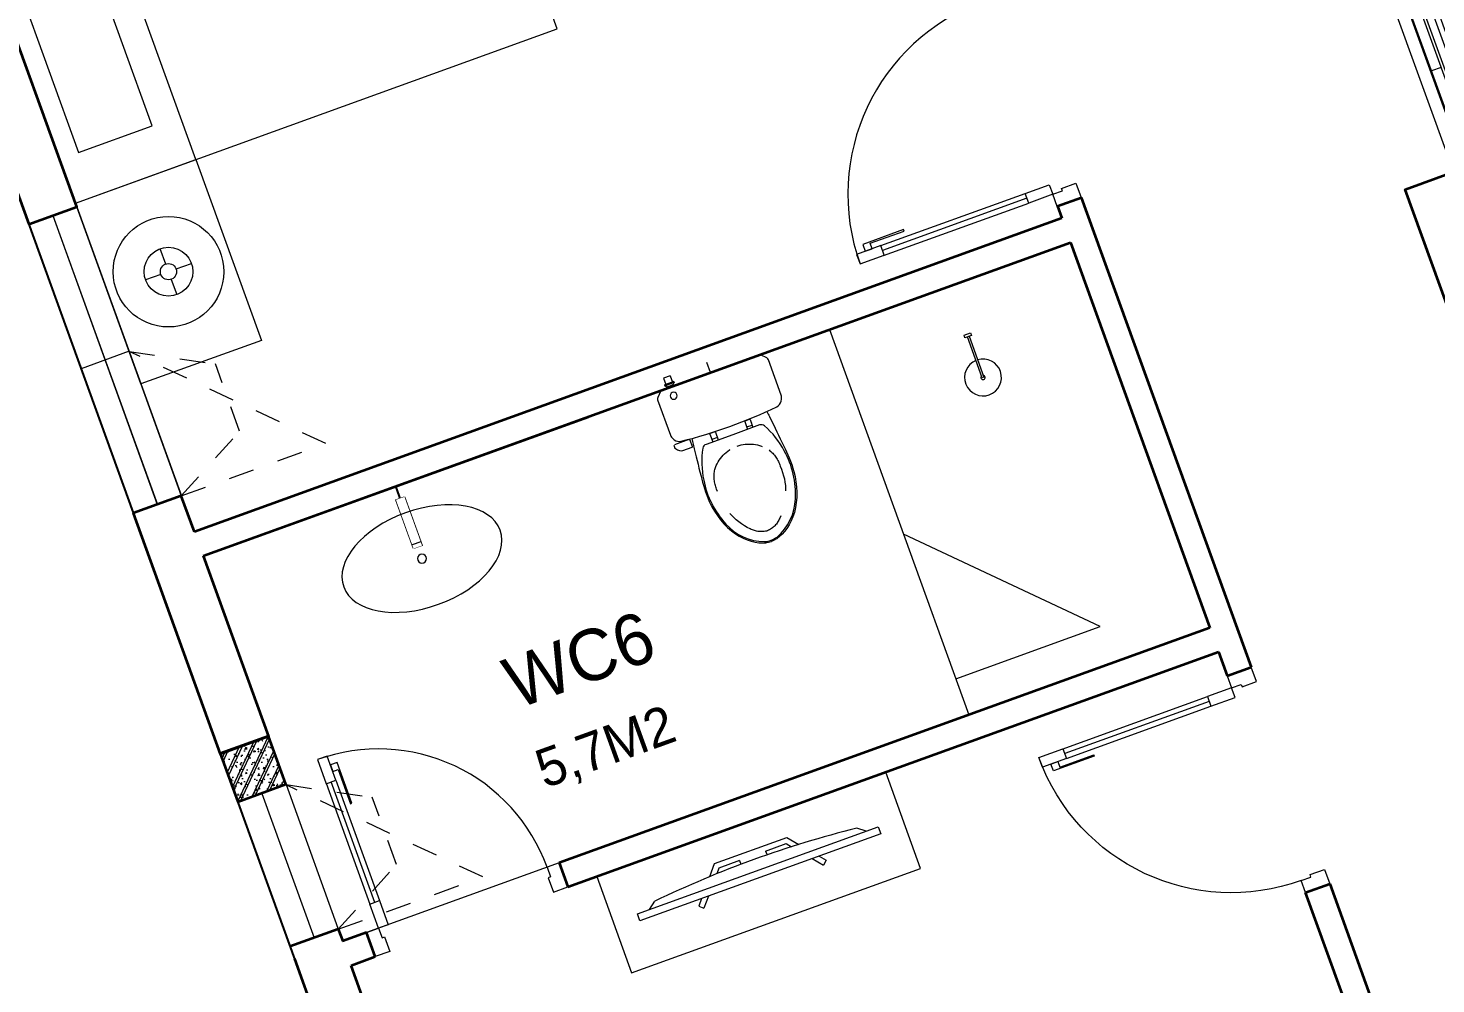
# Model space of a CAD drawing. Header units: metres. Extents: x 568332 to 569219, y 2065964 to 2066430.
# Drawn here: x 568647.88 to 568653.38, y 2066211.84 to 2066215.57 of the extents above; entities that cross this region are included whole.
import ezdxf

# ---------------------------------------------------------------- set-up
doc = ezdxf.new("R2010")
doc.units = ezdxf.units.M
for name, pattern in [('$AUDIT_BAD_LTYPE2', [0]), ('DASHDOT2', [0.5, 0.25, -0.125, 0, -0.125]), ('HIDDEN2', [0.1875, 0.125, -0.0625]), ('xref-thap C (mb tang 32-2)$0$HIDDEN', [0.375, 0.25, -0.125])]:
    doc.linetypes.add(name, pattern=pattern)
doc.layers.get('0').update_dxf_attribs({"linetype": 'CONTINUOUS'})
doc.layers.get('DEFPOINTS').update_dxf_attribs({"linetype": 'CONTINUOUS'})
for name, color, linetype, lineweight in [('-CONCRETE', 1, 'CONTINUOUS', 35), ('-DIM', 9, 'CONTINUOUS', 13), ('-DOOR', 137, 'CONTINUOUS', 9), ('-FURNITURE', 46, 'CONTINUOUS', 9), ('-HATCH', 8, 'CONTINUOUS', 5), ('-LINE1', 7, 'CONTINUOUS', 18), ('-LINE2', 252, 'CONTINUOUS', 9), ('-STEEL1', 1, 'CONTINUOUS', 35), ('-TEXT', 7, 'CONTINUOUS', 15), ('-WALL', 4, 'CONTINUOUS', 35), ('TEXT25', 2, 'CONTINUOUS', 13)]:
    doc.layers.add(name, color=color, linetype=linetype, lineweight=lineweight)
doc.layers.add('1-NETMANH', color=8, linetype='CONTINUOUS')
doc.styles.add('SVN_AVO_thuong', font='')
doc.styles.add('T1', font='', dxfattribs={"height": 200})
doc.styles.add('vnavanth', font='', dxfattribs={"width": 0.8})
doc.styles.get('SVN_AVO_thuong').set_extended_font_data('SVN-Avo')
doc.styles.get('T1').set_extended_font_data('VNgeometric Light')
doc.styles.get('vnavanth').set_extended_font_data('.VnAvantH')

# ---------------------------------------------------------------- blocks, each defined once
blk = doc.blocks.new('A$C38b1dc06')
at = {"layer": '-LINE1'}
for p, q in [((1749.854677429888, 4156.179725173817), (0.3015751927741803, 4156.179725173817)), ((1000.281453303236, 3156.179725173817), (0.3015751927741803, 4156.179725173817)), ((0.3015751927741803, 4156.179725173817), (0.3015751919010654, -343.8202748260228)), ((1000.281453303236, 4156.179725173824), (1000.281453303236, 3156.179725173824)), ((1250.139194678806, 3156.179725173824), (1250.139194678806, 4156.179725173824)), ((1250.139194678806, 4156.179725173824), (1250.139194678806, 3156.179725173824)), ((1499.996936054376, 3156.179725173824), (1499.996936054376, 4156.179725173824)), ((1499.996936054376, 4156.179725173824), (1499.996936054318, 3156.179725173832)), ((1749.854677429888, 3156.179725173824), (1749.854677429888, 4156.179725173824)), ((1749.854677429888, 4156.179725173817), (1749.85467742983, 3106.179725173817)), ((1000.281453302305, 656.1797251739335), (1000.281453303236, 3156.179725173817)), ((1000.281453303236, 3156.179725173817), (1749.85467742983, 3156.179725173817)), ((1050.281453303003, 706.1797251739772), (1050.281453303236, 3106.179725173817)), ((1050.281453303236, 3106.179725173817), (1699.854677429801, 3106.179725173817)), ((1233.300401159795, 2905.148311595723), (1699.854677429801, 3106.179725173817)), ((1699.854677428928, 706.1797251739772), (1699.854677429801, 3106.179725173817)), ((1749.854677429597, 706.179725173999), (1749.85467742983, 3106.179725173839)), ((1050.281453303003, 706.1797251739772), (1233.300401159795, 2905.148311595723)), ((1050.281453303003, 706.1797251739772), (1699.854677428928, 706.1797251739772)), ((1749.854677429888, -343.8202748260228), (1749.85467742983, 706.1797251739772)), ((1000.281453303236, 656.1797251739772), (1749.85467742983, 656.1797251739772)), ((1000.281453303236, -343.8202748260228), (1000.281453303236, 656.1797251739772)), ((1250.139194678806, 656.1797251739772), (1250.139194678806, -343.8202748260228)), ((1250.139194678806, -343.8202748260228), (1250.139194678806, 656.1797251739772)), ((1499.996936054376, 656.1797251739772), (1499.996936054376, -343.8202748260228)), ((1499.996936054376, -343.8202748260228), (1499.996936054318, 656.1797251739699)), ((1749.854677429888, 656.1797251739772), (1749.854677429888, -343.8202748260228)), ((1749.854677429888, -343.8202748260228), (0.3015751919010654, -343.8202748260228))]:
    blk.add_line(p, q, dxfattribs=at)
at = {"layer": '-LINE1', "lineweight": 18}
for p, q in [((1000.281453303236, 3156.179725173817), (0.2521035463432781, 3156.179725173817)), ((1000.281453303003, 2906.17972517389), (0.2521035461104475, 2906.17972517389)), ((1000.281453303469, 2656.17972517389), (0.2521035465761088, 2656.17972517389)), ((1000.281453303469, 2406.17972517389), (0.2521035465761088, 2406.17972517389)), ((1000.281453303469, 2156.179725173904), (0.2521035465761088, 2156.179725173904)), ((1000.281453303469, 1906.179725173904), (0.2521035465761088, 1906.179725173904)), ((1000.281453303469, 1656.179725173904), (0.2521035465761088, 1656.179725173904)), ((1000.28145330277, 1406.179725173904), (0.2521035458776169, 1406.179725173904)), ((1000.281453303236, 1156.179725173904), (0.2521035463432781, 1156.179725173904)), ((1000.28145330277, 906.1797251739044), (0.2521035458776169, 906.1797251739044)), ((1000.281453303236, 656.1797251739772), (0.2521035463432781, 656.1797251739772)), ((1000.281453303236, 656.1797251739772), (0.3015751859056763, -343.82027482595))]:
    blk.add_line(p, q, dxfattribs=at)
at = {"layer": '1-NETMANH', "linetype": 'DASHDOT2'}
blk.add_lwpolyline([(1327.325072003063, 3656.419923450812), (492.458725621982, 3656.419923450812), (508.0748312271317, 155.2632639587246), (508.0748312271317, 155.2632639587246), (1749.854677429888, 156.1797251739772), (1499.996936054376, -343.8202748260228)], dxfattribs=at)
at = {"layer": '-TEXT', "color": 2, "style": 'vnavanth'}
for s, p in [('2', (1346.818775833643, 3603.914582017329)), ('1', (1596.676517209155, 3603.914582017329)), ('20', (1562.294563305157, 183.5576658285718)), ('21', (1783.476825895079, 183.5576658285718))]:
    blk.add_text(s, height=99.97959496000885, dxfattribs=at).set_placement(p)
blk = doc.blocks.new('X-5M-DH-2-CORE$0$A$C75E80C28')
at = {"layer": '-LINE2', "linetype": 'Continuous', "ltscale": 2}
for p, q in [((-510.0000099998433, -21.5000000000291), (-510.0000099998579, -50.60000000000582)), ((-506.8000099998899, -21.5000000000291), (-510.0000099998433, -21.5000000000291)), ((-506.8000099998899, -21.5000000000291), (-506.8000099999044, -50.60000000000582)), ((506.8000100001227, -21.5), (510.0000100000761, -21.5)), ((506.8000100001227, -21.5), (506.8000100001082, -50.59999999997672)), ((510.0000100000761, -21.5), (510.0000100000616, -50.59999999997672)), ((-510.0000099998579, -108.5000000000291), (-510.0000099998433, -79.39999999999418)), ((-506.8000099999044, -108.5000000000291), (-506.8000099998899, -79.39999999999418)), ((-456.2000100000296, -56.79999999998836), (-500.6000099999364, -56.80000000001746)), ((-456.2000100000441, -60), (-500.600009999951, -60.0000000000291)), ((-456.2000100000296, -70), (-500.6000099999364, -70.0000000000291)), ((-456.2000100000296, -73.19999999995343), (-500.6000099999364, -73.19999999998254)), ((-453.2000100000441, -63), (-453.2000100000296, -67)), ((-450.0000099998579, -63), (-450.0000099998433, -67)), ((450.0000100000616, -63), (450.0000100000761, -67)), ((453.200010000015, -63), (453.2000100000296, -67)), ((456.2000100000296, -56.79999999998836), (500.6000100000529, -56.79999999998836)), ((456.200010000015, -60), (500.6000100000383, -60)), ((456.2000100000296, -70), (500.6000100000529, -70)), ((456.2000100000296, -73.19999999995343), (500.6000100000529, -73.19999999995343)), ((506.8000100001227, -108.5), (506.8000100001227, -79.39999999996508)), ((510.0000100000761, -108.5), (510.0000100000761, -79.39999999996508)), ((-731.0000002632733, -148.9999999649008), (730.9999997367267, -148.9999999649299)), ((-731.0000002698944, -1304.999999934109), (-731.0000002632733, -148.9999999649008)), ((-556.8000102631631, -112.4999999912397), (-560.0000102631166, -112.4999999912397)), ((456.800009736864, -112.4999999912397), (460.0000097368174, -112.4999999912397)), ((730.9999997301056, -1304.999999934109), (730.9999997367267, -148.9999999649299)), ((-700.0000002632733, -178.9999999649008), (699.9999997367267, -178.9999999649299)), ((-700.0000002699089, -1224.999999934109), (-700.0000002632733, -178.9999999649008)), ((699.9999997300911, -1224.999999934109), (699.9999997367267, -178.9999999649299)), ((-700.0000002699089, -1224.999999934109), (-400.0000002699089, -1224.999999934138)), ((-400.0000002698944, -1304.999999934138), (-400.0000002699089, -1224.999999934138)), ((699.9999997300911, -1224.999999934109), (399.9999997300911, -1224.999999934109)), ((399.9999997301056, -1304.999999934109), (399.9999997300911, -1224.999999934109)), ((839.9999997301056, -1304.999999934109), (-840.0000002698944, -1304.999999934109)), ((-840.0000002698944, -1364.999999934109), (-840.0000002698944, -1304.999999934109)), ((424.9999997301056, -1308.999999934109), (-425.0000002698944, -1308.999999934109)), ((-425.0000002699089, -1342.999999934109), (-425.0000002698944, -1308.999999934109)), ((-2.6989437174052e-07, -1308.999999934109), (-2.699089236557484e-07, -1342.999999934109)), ((424.9999997300911, -1342.999999934109), (424.9999997301056, -1308.999999934109)), ((839.9999997301056, -1364.999999934109), (839.9999997301056, -1304.999999934109)), ((839.9999997301056, -1364.999999934109), (-840.0000002698944, -1364.999999934109)), ((424.9999997300911, -1342.999999934109), (-425.0000002699089, -1342.999999934109)), ((839.9999997301056, -1394.999999934109), (-840.0000002698944, -1394.999999934109)), ((-840.0000002698944, -1394.999999934109), (-840.0000002698944, -1454.999999934109)), ((429.9999997300911, -1405.999999934138), (-430.0000002699089, -1405.999999934109)), ((-430.0000002699089, -1405.999999934109), (-430.0000002698944, -1445.999999934109)), ((-2.699089236557484e-07, -1405.999999934109), (-2.6989437174052e-07, -1445.999999934109)), ((429.9999997300911, -1405.999999934138), (429.9999997301056, -1445.999999934138)), ((839.9999997301056, -1394.999999934109), (839.9999997301056, -1454.999999934109)), ((-840.0000002698944, -1454.999999934109), (-435.0000002698944, -1454.999999934109)), ((-435.0000002698944, -1449.999999934109), (-435.0000002699089, -1459.999999934109)), ((-435.0000002698944, -1449.999999934109), (-400.0000002698944, -1449.999999934138)), ((-435.0000002699089, -1459.999999934109), (-425.0000002699089, -1459.999999934109)), ((-433.4000002698012, -1451.599999934086), (-433.4000002698012, -1458.399999934074)), ((-433.4000002698012, -1451.599999934086), (-401.6000002697547, -1451.599999934086)), ((-433.4000002698012, -1458.399999934074), (-425.0000002698944, -1458.399999934074)), ((429.9999997301056, -1445.999999934138), (-430.0000002698944, -1445.999999934109)), ((-425.0000002698944, -1458.399999934074), (-425.0000002699089, -1459.999999934109)), ((-401.6000002697547, -1451.599999934086), (-401.6000002697256, -1498.399999934074)), ((399.9999997301056, -1449.999999934109), (-400.0000002698944, -1449.999999934138)), ((-400.0000002698944, -1449.999999934138), (-400.0000002698653, -1499.999999934138)), ((399.9999997301056, -1449.999999934109), (399.9999997301347, -1499.999999934109)), ((434.9999997301056, -1449.999999934109), (399.9999997301056, -1449.999999934109)), ((401.5999997301988, -1451.599999934086), (401.5999997302279, -1498.399999934074)), ((433.3999997302453, -1451.599999934086), (401.5999997301988, -1451.599999934086)), ((433.3999997302453, -1458.399999934074), (424.9999997301056, -1458.399999934074)), ((424.9999997301056, -1458.399999934074), (424.9999997301056, -1459.999999934109)), ((434.9999997301056, -1459.999999934109), (424.9999997301056, -1459.999999934109)), ((433.3999997302453, -1451.599999934086), (433.3999997302453, -1458.399999934074)), ((434.9999997301056, -1449.999999934109), (434.9999997301056, -1459.999999934109)), ((839.9999997301056, -1454.999999934109), (434.9999997301056, -1454.999999934109)), ((-435.0000002698653, -1489.999999934109), (-435.0000002698653, -1499.999999934109)), ((-435.0000002698653, -1489.999999934109), (-425.0000002698653, -1489.999999934109)), ((-435.0000002698653, -1499.999999934109), (-400.0000002698653, -1499.999999934138)), ((-433.4000002697721, -1491.599999934086), (-433.4000002697721, -1498.399999934074)), ((-433.4000002697721, -1491.599999934086), (-425.0000002698653, -1491.599999934086)), ((-433.4000002697721, -1498.399999934074), (-401.6000002697256, -1498.399999934074)), ((-425.0000002698653, -1489.999999934109), (-425.0000002698653, -1491.599999934086)), ((434.9999997301347, -1499.999999934109), (399.9999997301347, -1499.999999934109)), ((433.3999997302744, -1498.399999934074), (401.5999997302279, -1498.399999934074)), ((424.9999997301347, -1489.999999934109), (424.9999997301347, -1491.599999934086)), ((434.9999997301347, -1489.999999934109), (424.9999997301347, -1489.999999934109)), ((433.3999997302744, -1491.599999934086), (424.9999997301347, -1491.599999934086)), ((433.3999997302744, -1491.599999934086), (433.3999997302744, -1498.399999934074)), ((434.9999997301347, -1489.999999934109), (434.9999997301347, -1499.999999934109))]:
    blk.add_line(p, q, dxfattribs=at)
for points in [[(-450.0000000000146, 0), (-450, -130), (450, -130), (449.9999999999854, 0)], [(-200, -29), (200.0000000001164, -29), (200.0000000001164, -101), (-200, -101)], [(-36.0000002632587, -583.9999999649008), (35.9999997367413, -583.9999999649008), (35.99999973675585, -983.9999999649008), (-36.00000026324415, -983.9999999649008)]]:
    blk.add_lwpolyline(points, close=True, dxfattribs=at)
for points in [[(-780.0000002632587, -788.9999999649008), (-751.0000002632587, -788.9999999649299, 0.414213562373095), (-750.0000002632733, -787.9999999649008), (-750.0000002632587, -783.9999999649008), (-750.0000002632587, -779.9999999649008, 0.414213562373095), (-751.0000002632733, -778.9999999649299), (-780.0000002632733, -778.9999999649881, -0.2569775838576673), (-784.1207396915852, -781.9399999648449), (-797.9000002631656, -781.939999964874, -0.414213562373095), (-800.9000002631656, -778.939999964874), (-804.0000002632587, -749.4999999649008, 0.414213562373095), (-807.0000002632587, -746.4999999649008), (-812.0000002632587, -746.4999999649008), (-812.0000002632587, -783.9999999649008), (-812.0000002632587, -821.4999999649008), (-807.0000002632587, -821.4999999649008, 0.414213562373095), (-804.0000002632587, -818.4999999649008), (-800.9000002631656, -789.0599999648693, -0.414213562373095), (-797.9000002631656, -786.0599999648693), (-784.1207396915852, -786.0599999648402, -0.2569775838576673), (-780.0000002632587, -788.9999999647553)], [(779.9999997367413, -788.9999999649299), (750.9999997367413, -788.9999999649008, -0.414213562373095), (749.9999997367267, -787.9999999649299), (749.9999997367413, -783.9999999649299), (749.9999997367413, -779.9999999649299, -0.414213562373095), (750.9999997367267, -778.9999999649008), (779.9999997368432, -778.9999999650172, 0.2569775838576673), (784.1207391653006, -781.939999964874), (797.899999736881, -781.9399999648449, 0.414213562373095), (800.899999736881, -778.9399999648449), (803.9999997367413, -749.4999999649008, -0.414213562373095), (806.9999997367413, -746.4999999649008), (811.9999997367413, -746.4999999649008), (811.9999997367413, -783.9999999649008), (811.9999997367413, -821.4999999649008), (806.9999997367413, -821.4999999649008, -0.414213562373095), (803.9999997367413, -818.4999999649008), (800.899999736881, -789.0599999648402, 0.414213562373095), (797.899999736881, -786.0599999648402), (784.1207391653006, -786.0599999648693, 0.2569775838576672), (779.9999997368577, -788.9999999647844)]]:
    blk.add_lwpolyline(points, format="xyb", dxfattribs=at)
for centre, radius, start, end in [((-500.600009999951, -50.60000000000582), 9.400000000001475, 180, 270), ((-500.600009999951, -50.60000000000582), 6.200000000004374, 180, 270), ((500.6000100000383, -50.59999999997672), 6.200000000004374, 270, 0), ((500.6000100000383, -50.59999999997672), 9.400000000001475, 270, 0), ((-500.6000099999364, -79.39999999999418), 9.399999999997844, 90, 180), ((-500.6000099999364, -79.39999999999418), 6.19999999999734, 90, 180), ((-456.2000100000441, -63), 6.19999999999713, 0, 90), ((-456.2000100000441, -63), 3.000000000000045, 0, 90), ((-456.2000100000296, -67), 6.20000000000076, 270, 0), ((-456.2000100000296, -67), 2.999999999999834, 270, 0), ((456.200010000015, -63), 6.19999999999713, 90, 180), ((456.2000100000296, -67), 6.20000000000076, 180, 270), ((456.200010000015, -63), 3.000000000000045, 90, 180), ((456.2000100000296, -67), 2.999999999999834, 180, 270), ((500.6000100000529, -79.39999999996508), 9.399999999997844, 0, 90), ((500.6000100000529, -79.39999999996508), 6.19999999999734, 0, 90)]:
    blk.add_arc(centre, radius, start, end, dxfattribs=at)
blk = doc.blocks.new('A$C5C575821')
at = {"layer": '-CONCRETE'}
h = blk.add_hatch(color=256, dxfattribs=at)
h.dxf.hatch_style = 1
h.paths.add_polyline_path([(-0.00237559899687767, 200.0000000000146), (-0.00237559899687767, 1.455191522836685e-11), (199.9976244010031, 1.455191522836685e-11), (199.9976244010031, 200.0000000000146)])
blk.add_lwpolyline([(-0.00237559899687767, 1.455191522836685e-11), (199.9976244010031, 1.455191522836685e-11), (199.9976244010031, 200.0000000000146), (-0.00237559899687767, 200.0000000000146)], close=True, dxfattribs=at)
blk = doc.blocks.new('A$C3F71457E')
at = {"layer": '-CONCRETE'}
blk.add_lwpolyline([(-8.760252967476845e-09, -100.0000002632005), (0, 400), (-1500, 400.0000000000582), (-1500.00000001755, -1399.999999999942), (-1.754960976541042e-08, -1400), (-7.895869202911854e-08, -900.0000002632005), (199.9999999912397, -900.0000002982852), (199.9999999824504, -1600), (-1700.00000001755, -1600), (-1700, 600), (200, 600), (199.9999999912397, -100.0000002982852), (6.140908226370811e-08, -100.0000002632005)], dxfattribs=at)
at = {"layer": '-LINE1'}
blk.add_line((-7.895869202911854e-08, -900.0000002632005), (-8.760252967476845e-09, -100.0000002632005), dxfattribs=at)
at = {"layer": '-WALL'}
for p in [(-1699.997624401003, 399.9999999999854), (0.00237559899687767, 399.9999999999854), (-1699.997624401081, -1599.999999999959), (0.002375601565972829, -1600.000000021305)]:
    blk.add_blockref('A$C5C575821', p, dxfattribs=at)
at = {"color": 2, "rotation": 90}
blk.add_blockref('X-5M-DH-2-CORE$0$A$C75E80C28', (-1500.00000000876, -499.9999999999418), dxfattribs=at)
blk = doc.blocks.new('1800X2000')
at = {"layer": '-FURNITURE'}
blk.add_line((325497.3064970744, 17765.29446492715), (325497.3064973904, 19565.2944651944), dxfattribs=at)
for points in [[(323997.3057774993, 19565.2944651944), (325997.3064971831, 19565.2944651944), (325997.3064971831, 17765.29446484288), (323997.3057774993, 17765.29446484288)], [(325612.9490047574, 19390.79434491032), (325919.0064973457, 19390.79434491032), (325919.0064973457, 18691.29434485664), (325612.9490047574, 18691.29434485664)], [(325612.9490046239, 18629.79434491026), (325919.0064972151, 18629.79434491026), (325919.0064972151, 17946.79434485664), (325612.9490046239, 17946.79434485664)]]:
    blk.add_lwpolyline(points, close=True, dxfattribs=at)
blk = doc.blocks.new('XR.MB.LM123$0$tvi 1')
blk.add_lwpolyline([(28.54445810673496, -2.291926648467779e-10), (28.54445810673496, -999.9999999999964), (-7.275957614183426e-12, -1000), (0, 0)], close=True)
for points in [[(28.54445810680045, -50.31958968611434), (52.37372755713295, -80.86315460130209)], [(-24.09820395050338, -235.5599978379832), (-39.09879504836863, -251.7939635238108)], [(0, -284.7849796677438), (-39.09879504836863, -251.7939635238108)], [(0, -255.9952397129928), (-24.09820395050338, -235.5599978379832)], [(69.66229681991535, -315.0836646851385), (111.1934016081432, -350.2927865858655), (111.193401608034, -649.712917566063), (69.68611289083492, -684.9110379843005)], [(89.09002233762294, -445.7449799550195), (89.09002233762294, -359.9578938602899), (70.91298945683957, -344.6203678706661)], [(89.09002233762294, -445.7449799550195), (73.49991829216015, -445.7449799550232)], [(89.09002233768115, -554.2550200447404), (89.09002233773936, -640.0421061392371), (70.91298945678864, -655.3796321293303)], [(89.09002233768115, -554.2550200447404), (73.49991829216015, -554.2550200447404)], [(0, -715.2150203320198), (-39.09879504836863, -748.2060364759491)], [(-24.09820395050338, -764.4400021620095), (-39.09879504836863, -748.2060364759491)], [(0, -744.004760287), (-24.09820395050338, -764.4400021620095)], [(28.54445810674224, -949.680410313882), (52.37372755713295, -919.1368453984578)]]:
    blk.add_lwpolyline(points)
blk.add_arc((-4025.16618952866, -499.9999999999964), 4099.025185406737, 354.1310878512652, 5.868912148527433)
blk = doc.blocks.new('*U149')
at = {"linetype": '$AUDIT_BAD_LTYPE2'}
for p, q in [((70, 100), (70, 699.9999999999982)), ((90, 699.9999999999982), (90, 100))]:
    blk.add_line(p, q, dxfattribs=at)
for points in [[(50, 699.9999999999982), (90, 699.9999999999982), (90, 799.9999999999982), (50, 799.9999999999982), (50, 699.9999999999982)], [(50, 702.9059272893337), (50, 100)], [(50, 100), (90, 100), (90, 0), (50, 0), (50, 100)]]:
    blk.add_lwpolyline(points)
for points in [[(118.2698876160139, 594.5156181119073), (118.2698876160139, 764.1349438079906), (90, 764.1349438079906), (90, 735.8650561920058), (112.6159100928053, 735.8650561920058), (112.6159100928053, 594.5156181119073)], [(0, 0), (50, 0), (50, -40), (60, -40), (60, -99.99999999999272), (0, -99.99999999999272)], [(899.9999999999982, 1.3252863207713e-28), (849.9999999999982, 1.3252863207713e-28), (849.9999999999982, -40.00000000000001), (839.9999999999982, -40.00000000000001), (839.9999999999982, -99.99999999999272), (899.9999999999982, -99.99999999999272)]]:
    blk.add_lwpolyline(points, close=True)
at = {"linetype": '$AUDIT_BAD_LTYPE2', "ltscale": 0.3}
blk.add_arc((50, 0), 799.9999999999982, 0, 90, dxfattribs=at)
blk = doc.blocks.new('*U18')
at = {"linetype": '$AUDIT_BAD_LTYPE2'}
for p, q in [((70, 100), (69.99999999999999, 599.9999999999982)), ((89.99999999999999, 599.9999999999982), (90, 100))]:
    blk.add_line(p, q, dxfattribs=at)
for points in [[(49.99999999999999, 599.9999999999982), (89.99999999999999, 599.9999999999982), (89.99999999999999, 699.9999999999982), (49.99999999999999, 699.9999999999982), (49.99999999999999, 599.9999999999982)], [(49.99999999999999, 602.9059272893337), (50, 100)], [(50, 100), (90, 100), (90, 0), (50, 0), (50, 100)]]:
    blk.add_lwpolyline(points)
for points in [[(118.2698876160139, 494.5156181119073), (118.2698876160139, 664.1349438079906), (89.99999999999999, 664.1349438079906), (89.99999999999999, 635.8650561920058), (112.6159100928053, 635.8650561920058), (112.6159100928053, 494.5156181119073)], [(0, 0), (50, 0), (50, -40), (60, -40), (60, -100.0001724930698), (0, -100.0001724930698)], [(799.9999999999982, 7.105427357601134e-15), (749.9999999999982, 7.105427357601134e-15), (749.9999999999982, -40), (739.9999999999982, -40), (739.9999999999982, -100.0001724930698), (799.9999999999982, -100.0001724930698)]]:
    blk.add_lwpolyline(points, close=True)
at = {"linetype": '$AUDIT_BAD_LTYPE2', "ltscale": 0.3}
blk.add_arc((50, 0), 699.9999999999982, 0, 90, dxfattribs=at)
blk = doc.blocks.new('A$C18091ED7')
for p, q in [((9.957147995010018e-09, -42.13376978135784), (0, -3.786117304116488e-07)), ((146.1412317672475, -26.59467297248193), (179.181621938591, -26.59467296488583)), ((146.1412317672475, -26.59467297248193), (146.1412317680188, -30.17859706786112)), ((146.1412317680188, -30.17859706786112), (165.7503655985456, -30.17859706340823)), ((153.0594147269658, -36.79204952501459), (146.1412317680188, -30.17859706786112)), ((152.3191092506386, -2.717133611440659e-07), (152.3191092568413, -26.59467297093943)), ((152.3191092506386, -2.717133611440659e-07), (179.1816219322718, -2.654269337654114e-07)), ((153.0594147269658, -36.79204952501459), (165.7503656001572, -36.79204952192958)), ((153.0594147275151, -39.73033438943094), (153.0594147269658, -36.79204952501459)), ((153.0594147275151, -39.73033438943094), (178.4413164740145, -39.73033438349376)), ((153.0594147275151, -39.73033438943094), (178.4413164740145, -39.73033438349376)), ((153.0594147275151, -39.73033438943094), (153.0594147281554, -42.13376974494895)), ((185.3594994290725, -30.17859705851879), (165.7503655985456, -30.17859706340823)), ((178.4413164733487, -36.79204951884458), (165.7503656001572, -36.79204952192958)), ((185.3594994290725, -30.17859705851879), (178.4413164733487, -36.79204951884458)), ((178.4413164733487, -36.79204951884458), (178.4413164740145, -39.73033438349376)), ((178.4413164740145, -39.73033438349376), (178.4413164746547, -42.1337697392446)), ((179.1816219322718, -2.654269337654114e-07), (179.181621938591, -26.59467296488583)), ((179.181621938591, -26.59467296488583), (185.3594994283012, -26.59467296337243)), ((185.3594994283012, -26.59467296337243), (185.3594994290725, -30.17859705851879)), ((-83.25994817525861, -267.3592828898691), (-83.259948167517, -299.9634285944048)), ((-62.88950393904452, -265.3807882612164), (-81.28145355204106, -265.3807882657275)), ((-60.91100931491019, -267.3592828844266), (-60.91100930728498, -299.9634285889624)), ((60.9110093945892, -267.3592828557594), (60.9110094022144, -299.9634285600623)), ((62.88950401780676, -265.3807882316178), (81.2814536308033, -265.3807882273395)), ((83.25994825493763, -267.3592828505498), (83.25994826256283, -299.9634285550856)), ((165.3959958605519, -261.9873972070927), (165.3959958671003, -289.7349902229907)), ((167.8691141396885, -259.5142789271486), (228.0810223811895, -259.5142789128586)), ((230.5541406641933, -274.3229751045001), (230.5541406613593, -261.9873971916386)), ((-83.25994817257379, -278.4883151478134), (-83.25994817046012, -287.6388527823146)), ((-60.91100930959874, -290.0299398849311), (-83.25994816994717, -290.0299398901407)), ((60.91100939990065, -290.029939856031), (83.25994826024908, -290.0299398510542)), ((83.25994825750604, -278.488315108727), (83.2599482596197, -287.6388527429954)), ((167.8691141472664, -292.2081085020036), (206.7175896017579, -292.2081084926904))]:
    blk.add_line(p, q)
for points in [[(230.0000000517721, -218.5046414944518, -0.1374073801801567), (225.4781190853137, -234.6482587013161), (221.7949787454636, -240.7070387715066, -0.2360805181595358), (198.2560902649639, -255.4947853636986, -0.0519608230665726), (-198.2560901437319, -255.4947854572965, -0.236080518165078), (-221.7949786317113, -240.7070388760185), (-225.4781189743626, -234.6482588077488, -0.1374073801809237), (-229.9999999484608, -218.5046416030382), (-229.9999999831671, -71.98694829508895, -0.1989123673786679), (-226.3782021181105, -63.2431547633314), (-208.8906150607545, -45.75556769772083, -0.1989123673792025), (-200.1468215308087, -42.13376982865157), (9.971699910238385e-09, -42.13376978135784), (200.1468215506357, -42.13376973403501, -0.1989123673792025), (208.8906150822841, -45.75556759897154), (226.3782021480001, -63.24315465634572, -0.1989123673791691), (230.0000000170658, -71.98694818626973)], [(144.14367173758, -618.9627606730501, -0.2124047892419209), (26.30999211127346, -734.491494372196, -0.0276853236339062), (-0.5628229983012716, -738.609219571983, -0.0222792448073508), (-26.30999181118386, -734.4914943844487, -0.2124047892421136), (-144.1436714920528, -618.9627607410075, -0.1427957259999892), (-167.2376623962118, -428.0139674870588, -0.0930051380368448), (-127.9331820271946, -309.1271633332653, -0.2564387014614383), (-111.240849547703, -299.9634286007786), (4.746470949612558e-08, -299.9634285748762), (111.2408496426324, -299.9634285482753, -0.2564387014619951), (127.933182126606, -309.1271632729331, -0.0930051380368741), (167.2376625517572, -428.0139674081001, -0.1427957260000456)]]:
    blk.add_lwpolyline(points, format="xyb", close=True)
at = {"linetype": 'xref-thap C (mb tang 32-2)$0$HIDDEN', "ltscale": 100}
blk.add_lwpolyline([(61.00044987679576, -669.0176259216969, -0.1990312026443698), (1.417429302819073e-07, -698.769823720475, -0.1990312026443799), (-61.00044960746891, -669.0176259504806, -0.2189240232571595), (-131.9321382956405, -478.313622940972, -0.1537914605682739), (-112.4681372026971, -403.989815428853, -0.2367011859554165), (5.876427167095244e-08, -347.5870280214876, -0.2367011859554843), (112.4681373467611, -403.9898153757968, -0.1537914605681893), (131.9321384748619, -478.313622878748, -0.2189240232571754)], format="xyb", close=True, dxfattribs=at)
blk.add_circle((165.7503656100234, -78.39166221523192), 13.90362011701458)
for centre, radius, start, end in [((-81.28145355158267, -267.3592828894034), 1.978494623656905, 90.00000001354867, 180.0000000133402), ((-62.88950393858613, -267.3592828848923), 1.978494623656905, 1.334021322268115e-08, 90.00000001354867), ((62.88950401826514, -267.3592828552937), 1.978494623656905, 90.00000001354867, 180.0000000133402), ((81.28145363126168, -267.3592828510155), 1.978494623656905, 1.334021322268115e-08, 90.00000001354867), ((167.8691141402633, -261.9873972065106), 2.473118279571131, 90.00000001354867, 180.0000000133402), ((228.0810223845983, -274.3229751050822), 2.473118279571131, 320.3122930343796, 1.334021322268115e-08), ((167.8691141466952, -289.7349902224087), 2.473118279571131, 180.0000000133402, 270.0000000135486), ((206.717589598069, -276.6690117186226), 15.53909677420133, 270.0000000135486, 306.4658507565522), ((168.3527972659103, -224.7572911087773), 80.08895368617857, 306.4658507565522, 320.3122930343796)]:
    blk.add_arc(centre, radius, start, end)
for points, knots in [([(-155.6468228230951, -259.4535552573798), (-156.6353001506941, -267.2522313103836), (-164.2940232875517, -328.394745314552), (-169.1545302536251, -385.0939582949213), (-183.68571763406, -527.7705276800843), (-135.602968026873, -679.1126648240606), (-50.29344375100118, -735.2493608418445), (-19.70048385594782, -741.0901266933652), (1.531116140540689e-07, -743.6724421556864)], [130.6139379315478, 130.6139379315478, 130.6139379315478, 130.6139379315478, 152.8521090939923, 311.1293507817257, 417.703951170228, 561.3833927516608, 697.6926317810714, 710.812262267882, 710.812262267882, 710.812262267882, 710.812262267882]), ([(155.6468228994709, -259.4535551877343), (156.6353002305841, -267.2522312389628), (164.2940233960289, -328.3947452375724), (169.1545303888706, -385.0939582149149), (183.6857178367027, -527.7705275934422), (135.6029683008201, -679.1126647599449), (50.29344405157826, -735.2493608178338), (19.70048415924612, -741.0901266841101), (1.530679583083838e-07, -743.6724421554536)], [130.613937934949, 130.613937934949, 130.613937934949, 130.613937934949, 152.8521090939923, 311.1293507817257, 417.703951170228, 561.3833927516608, 697.6926317810714, 710.812262267882, 710.812262267882, 710.812262267882, 710.812262267882])]:
    blk.add_open_spline(points, degree=3, knots=knots)
blk = doc.blocks.new('shower')
for points in [[(180919.3447017173, -32316.45425928477), (180912.3337561736, -32316.45425928477), (180912.3337561736, -32146.62790954509), (180919.3447017173, -32146.62790954509)], [(180929.3839969719, -32326.62790954066), (180902.2944609144, -32326.62790954066), (180902.2944609144, -32316.45425928477), (180929.3839969719, -32316.45425928477)]]:
    blk.add_lwpolyline(points, close=True)
for radius, start, end in [(72, 272.7906698559544, 267.2093301440456), (8.346062492523743, 294.8355446212717, 245.1644553787283)]:
    blk.add_arc((180915.8392289462, -32146.62790954416), radius, start, end)
blk = doc.blocks.new('Sink_Cicle')
blk.add_lwpolyline([(17.49999987077899, -50.00226151314564), (-17.49999987077899, -49.99773848685436), (-17.51615354442038, -252.2967581441626), (17.48384613892995, -252.3012811850058)], close=True)
blk.add_circle((0, -300), 17.5)
at = {"layer": 'DEFPOINTS'}
blk.add_line((0, -100), (0, 0), dxfattribs=at)
blk.add_wipeout([(17.499999870775355, -50.00226151314928), (-17.49999987078263, -49.99773848685436), (-17.516153544427652, -252.29675814416623), (17.48384613892631, -252.3012811850058)])
at = {"layer": '-FURNITURE', "linetype": 'Continuous'}
blk.add_ellipse((0, -300), major_axis=(-325, 0), ratio=0.5846153846153846, dxfattribs=at)
blk.add_line((-17.51421511289664, -237.2967582757119), (17.48578462866135, -237.3012813020032))
blk = doc.blocks.new('12PLMP12')
at = {"color": 0, "linetype": 'ByBlock'}
for p, q in [((0, 1.25), (0, 3.75)), ((-1.25, 0), (-3.75, 0)), ((1.25, 0), (3.75, 0)), ((0, -1.25), (0, -3.75))]:
    blk.add_line(p, q, dxfattribs=at)
for radius in [8.5, 3.75, 1.25]:
    blk.add_circle((0, 0), radius, dxfattribs=at)
blk = doc.blocks.new('18x35')
at = {"layer": '-HATCH'}
h = blk.add_hatch(dxfattribs=at)
h.set_pattern_fill('CHAU-01', color=256, scale=10, angle=-1.272221872585407e-14, pattern_type=2)
h.set_pattern_definition([(49.99999999999999, (0, 0), (71.72601826007535, -6.275213498259527), [7.5, -82.5]), (355, (0, 0), (-13.87513336129999, 75.21921337000119), [6, -66]), (100.4514, (5.977167999997619, -0.5229339999999638), (57.85093817140217, 68.94395420609534), [6.374019000000001, -70.1142112]), (46.18419999999998, (0, 20), (106.7241048625644, -16.55190143290183), [11.25, -123.75]), (96.63559999999998, (8.89367449999554, 18.62066930000003), (93.46627055487036, 97.41178709004416), [9.561028799999994, -105.1713]), (351.1842, (0, 20), (93.46619451336275, 97.41186009253245), [9, -99]), (20.99999999999998, (10, 15), (59.69070521184616, -40.2618890665339), [7.5, -82.5]), (326.0000000000001, (10, 15), (24.33153319215819, 72.5150045046853), [6, -66]), (71.45139999999999, (14.97422329999972, 11.64483940000002), (84.022262858149, 32.25304967099522), [6.374019000000001, -70.1142112]), (37.49999999999998, (0, 0), (1.215985531729074, 33.28938538313115), [0, -65.19999999999999, 0, -67, 0, -66.25]), (7.499999999999987, (0, 0), (26.30695374421487, 39.44117118823602), [0, -38.2, 0, -63.7, 0, -25.25]), (327.5, (-22.30000000000291, 0), (53.3822436172409, -2.255487173437988), [0, -25, 0, -78, 0, -103.5]), (317.5, (-32.30000000000291, 0), (58.31861693423862, 10.01049823323176), [0, -32.5, 0, -51.8, 0, -73.5]), (44.99999999999999, (0, 0), (-30.05203820042826, 30.05203820042828), []), (44.99999999999999, (0, 12.25), (-30.05203820042826, 30.05203820042828), [])])
h.paths.add_polyline_path([(96508.03118051568, 47993.04977023201), (96508.03118051568, 47793.04977023201), (96708.03118051568, 47793.04977023201), (96708.03118051568, 47993.04977023201)])
at = {"layer": '-STEEL1'}
blk.add_lwpolyline([(96508.03118051568, 47793.04977023201), (96708.03118051568, 47793.04977023201), (96708.03118051568, 47993.04977023201), (96508.03118051568, 47993.04977023201)], close=True, dxfattribs=at)
blk = doc.blocks.new('M3-T3')
at = {"layer": '-DOOR'}
for p, q in [((190686.5946903536, -21959.97352530621), (190686.3075920663, -23159.97799791824)), ((190686.3785615883, -21960.28049086608), (190686.6770844276, -23159.97799791821)), ((190786.3785615883, -21960.28049086608), (190786.6770844276, -23159.97799791821)), ((190786.8446307659, -21959.97352530621), (190786.8445047342, -23159.97799791824)), ((190886.37868762, -21959.97352530621), (190886.0915893328, -23159.97799791824)), ((190886.3785615883, -21960.28049086608), (190886.6770844276, -23159.97799791821)), ((190886.2351384764, -22559.97576161223), (190687.0868255711, -22559.97752560391)), ((190687.1489196321, -24359.76556333542), (190687.1489196321, -25009.86308500437)), ((190786.4443896006, -24359.76556333542), (190786.4612361527, -24959.86308559991)), ((190887.1489196321, -24359.76556333542), (190887.1489196321, -25009.86308500437))]:
    blk.add_line(p, q, dxfattribs=at)
at = {"layer": '-FURNITURE'}
blk.add_line((193487.0270721078, -23410.08586870566), (193486.7758954162, -25010.03603386537), dxfattribs=at)
for points in [[(190886.8206691541, -22695.41325159899), (190886.8206689042, -21944.41325190598), (191386.8206689042, -21944.41325181826), (191386.8206691541, -22695.41325151127)], [(191905.6614724945, -25509.91831606078), (193105.661472811, -25509.9183155526), (193105.6614727408, -25109.91772259628), (191905.6614724243, -25109.91772310446)]]:
    blk.add_lwpolyline(points, close=True, dxfattribs=at)
blk.add_lwpolyline([(193486.7947786021, -24860.08585683086), (194086.7947773795, -24860.12416032657), (193486.8330820981, -24260.0858580535)], dxfattribs=at)
at = {"layer": '-HATCH'}
blk.add_line((191786.2249268197, -25009.91772310447), (190986.2185444879, -25009.91772310447), dxfattribs=at)
at = {"layer": '-LINE2', "linetype": 'HIDDEN2', "ltscale": 10}
for p, q in [((191486.3785615883, -23159.97799791824), (190886.527823008, -22560.12924439216)), ((190886.527823008, -22560.12924439216), (191186.527823008, -22720.51798858617)), ((191186.3785615883, -22999.58925372424), (191186.527823008, -22720.51798858617)), ((190886.3785615883, -23159.97799791824), (191186.3785615883, -22999.58925372424)), ((190886.3785615883, -23159.97799791824), (191486.3785615883, -23159.97799791824)), ((191486.8523080209, -24960.02266165065), (190887.0015694405, -24360.17390812457)), ((190887.1489196321, -24359.76556333542), (191187.0015694405, -24520.56265231857)), ((191186.8523080209, -24799.63391745665), (191187.0015694405, -24520.56265231857)), ((190886.8523080209, -24960.02266165065), (191186.8523080209, -24799.63391745665)), ((190887.153397071, -24960.02266165065), (191486.8523080209, -24960.02266165065))]:
    blk.add_line(p, q, dxfattribs=at)
at = {"layer": '-WALL'}
for p, q in [((190686.6655338454, -23159.97799791824), (190686.6192667299, -24159.9721457976)), ((190886.3785615883, -23159.97799791824), (190686.6655338454, -23159.97799791824)), ((190886.4124465656, -23309.91027107149), (190886.3785615883, -23159.97799791824)), ((194486.9028033496, -23259.91073788292), (194586.9029974045, -23259.91073788289)), ((194487.5618522589, -23259.91050447721), (194487.5618522589, -23309.91027107149)), ((194586.3314389102, -23259.91073788292), (194587.2728923035, -25209.91772309573)), ((194487.5618522589, -23309.91027107149), (190886.4124465656, -23309.91027107149)), ((194487.4327078888, -23409.91027107149), (194487.2932436646, -25009.91772310447)), ((190886.4124465656, -24159.97962413659), (190686.588124385, -24159.97214463192)), ((190886.3324764004, -24959.86682382057), (190686.5899959051, -24959.85934737926)), ((190886.3324764004, -24959.86682382057), (190887.1515255509, -25010.02266278634)), ((190686.5995765711, -25009.85934777289), (190686.5590325947, -25760.0004587839)), ((190986.2249251895, -25009.91772310447), (190886.305708154, -25009.91772310447)), ((190886.305708154, -25009.91772310447), (190886.3266061023, -25009.91772271595)), ((190986.2185444879, -25109.86682378555), (190986.2185444879, -25009.86682378555)), ((194487.2932436646, -25009.91772310447), (191786.2249268197, -25009.91772310447)), ((191786.2249268197, -25009.91772310447), (191786.2249268197, -25109.91772310446)), ((190886.2736999399, -25760.00045881871), (190886.2920058154, -25109.86682378555)), ((190886.2920058154, -25109.86682378555), (190986.2185444879, -25109.86682378555)), ((191786.2249268197, -25109.91772310446), (194487.2845271912, -25109.91772310446)), ((194487.2845271912, -25109.91772310446), (194487.2758107178, -25209.91772311319)), ((194487.2758107178, -25209.91772311319), (194587.2728923035, -25209.91772309573)), ((194487.1977433031, -28860.34887785245), (194487.2905787397, -26109.91772308698)), ((194487.2905787397, -26109.91772308698), (194587.2581242816, -26109.917723087)), ((194587.2581242816, -26109.917723087), (194587.1907125788, -28860.39869991801))]:
    blk.add_line(p, q, dxfattribs=at)
blk.add_lwpolyline([(191987.2752233922, -18760.0404384134), (190687.0531665199, -18759.99178884448), (190687.0531665199, -21959.97352530621), (190886.7366292019, -21959.97979977659), (190886.8371637466, -18959.99178881869), (190886.8371637466, -18959.99178881869), (191987.2752233924, -18960.11064011803), (191987.2752233922, -18760.0404384134)], dxfattribs=at)
at = {"layer": '-DIM', "xscale": -1, "rotation": 359.9999999899488}
blk.add_blockref('1800X2000', (516884.1271628621, -39709.70777376216), dxfattribs=at)
at = {"layer": '-DOOR'}
for name, p, rotation in [('*U149', (194486.3314389103, -23259.91073788292), 90.00000000000001), ('*U18', (190986.2249284499, -25009.86665149625), 359.9963422654919)]:
    blk.add_blockref(name, p, dxfattribs=dict(at, rotation=rotation))
at = {"layer": '-DOOR', "xscale": -1, "rotation": 90}
blk.add_blockref('*U149', (194487.2714330963, -25209.917723087), dxfattribs=at)
at = {"layer": '-FURNITURE', "xscale": 25.40000000083849, "yscale": 25.40000000083849, "zscale": 25.40000000083849, "rotation": 90.00000002731056}
blk.add_blockref('12PLMP12', (191136.8393150523, -22319.91325169503), dxfattribs=at)
at = {"layer": '-FURNITURE', "xscale": -1, "rotation": 359.9963422654919}
blk.add_blockref('A$C18091ED7', (192992.5962656866, -23367.92015689555), dxfattribs=at)
at = {"layer": '-FURNITURE', "rotation": 179.9963422654919}
blk.add_blockref('shower', (374900.8022435828, -55948.086828627), dxfattribs=at)
at = {"layer": '-FURNITURE', "extrusion": (0, 0, -1), "xscale": -1, "rotation": 270.0036897224083}
blk.add_blockref('XR.MB.LM123$0$tvi 1', (-192005.651460985, -25329.74177179005), dxfattribs=at)
at = {"layer": '-LINE1', "xscale": -1}
blk.add_blockref('A$C38b1dc06', (197486.9772564376, -28516.08999624533), dxfattribs=at)
at = {"layer": '-STEEL1'}
blk.add_blockref('18x35', (94179.15463342684, -72151.23371502492), dxfattribs=at)
at = {"layer": '-WALL', "rotation": 180}
blk.add_blockref('A$C3F71457E', (195987.0664477135, -23759.91027107149), dxfattribs=at)
at = {"layer": 'TEXT25'}
for s, height, style, p in [('WC6', 200, 'SVN_AVO_thuong', (191832.6336665714, -24389.70567691055)), ('5,7M2', 150, 'T1', (191831.4281265563, -24717.75316064859))]:
    blk.add_text(s, height=height, rotation=359.9963422756988, dxfattribs=dict(at, style=style)).set_placement(p)
blk.add_wipeout([(192486.97116828393, -23410.119963638303), (190886.04935833366, -23409.88898433434), (190886.01105462748, -24009.8889831117), (192486.93286457774, -24010.119962415665)]).dxf.layer = '-FURNITURE'
at = {"layer": '-WALL'}
blk.add_line((190886.4124465656, -23409.91027107149), (190886.4124465656, -24159.97962413659), dxfattribs=at)
at = {"layer": '-FURNITURE', "xscale": -1, "rotation": 359.9963422654919}
blk.add_blockref('Sink_Cicle', (191686.5102633089, -23410.00447398632), dxfattribs=at)
at = {"layer": '-WALL'}
blk.add_line((190886.4124465656, -23409.91027107149), (194487.4327078888, -23409.91027107149), dxfattribs=at)
at = {"layer": 'DEFPOINTS', "color": 2}
blk.add_lwpolyline([(190687.0531665199, -18759.99178884448), (197687.0869390598, -18759.93650662957), (197687.2198008524, -33759.95474645017), (193987.1860273216, -33759.97799791822), (193987.1949903176, -34259.94575578987), (191687.1860273216, -34259.98698839126), (191687.1860273216, -33759.97799791822), (190687.186032368, -33760.06785478708), (190687.0531665199, -18759.99178884448)], dxfattribs=at)

msp = doc.modelspace()

# ---------------------------------------------------------------- block references
at = {"layer": '-DIM', "xscale": 0.001, "yscale": 0.001, "zscale": 0.001, "rotation": 19.88289198407213}
msp.add_blockref('M3-T3', (568461.0978559955, 2066170.602413189), dxfattribs=at)

doc.saveas('drawing.dxf')
